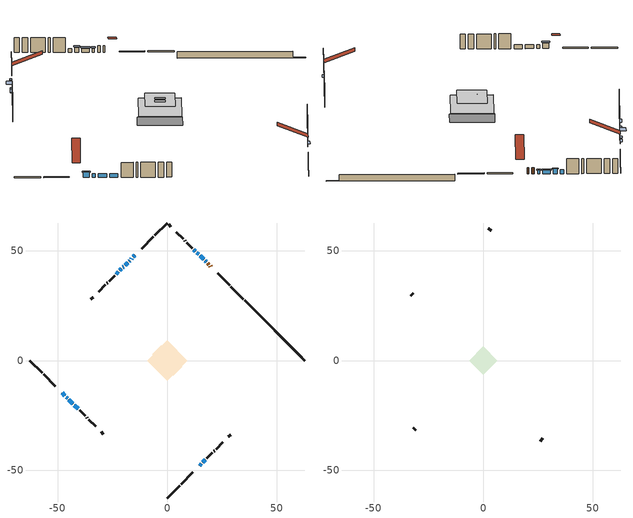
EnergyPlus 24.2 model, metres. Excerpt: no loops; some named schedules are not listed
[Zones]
conditioned space
 floor outside (Floor1 construction): -1.41,0 0,1.41 1.41,0 0,-1.41 z1.16
 floor outside (Floor2 construction): -0.96,0 0,0.96 0.96,0 0,-0.96 z1.16
 floor adiabatic (AdiabaticFloorConstruction): -9.13,0 0,9.13 9.13,0 0,-9.13 z3.6
 floor foundation (Slab1 construction): -6.84,2.79 -2.79,6.84 6.84,-2.79 2.79,-6.84 z-1.07
 wall outside (RimJoist1 construction): 0,-62.72 5.62,-57.11 / -62.72,0 -57.11,-5.62 / 0,62.72 -5.62,57.11 / 34.69,28.03 29.08,33.65 z1.16:1.46
 wall outside (RimJoist2 construction): 6.28,-56.45 11.68,-51.04 / -56.45,-6.28 -51.04,-11.68 / -6.28,56.45 -11.68,51.04 / 28.42,34.3 23.01,39.71 z1.16:1.46
 wall outside (AdiabaticWallConstruction 1): 19.94,42.79 19.6,43.12 / 18.95,43.77 18.38,44.35 z1.16:3.19
 wall outside (AdiabaticWallConstruction): 17.72,45 17.3,45.42 z1.16:2.36; 16.65,46.07 15,47.73 z1.16:2.3; -14.76,47.96 -15.44,47.28 z1.16:1.75; -16.1,46.62 -16.51,46.21 / -19.86,42.87 -20.25,42.47 z1.16:2.1; 14.76,-47.96 15.59,-47.14 z1.16:2.08; -47.96,-14.76 -46.71,-16.02 z1.16:2.89; -17.17,45.55 -17.41,45.31 / -46.05,-16.67 -45.49,-17.24 / -44.83,-17.89 -43.05,-19.67 / 12.86,49.87 12.14,50.59 / 16.24,-46.48 17.41,-45.31 / -42.39,-20.33 -40.61,-22.11 z1.16:2.38; -18.07,44.65 -19.2,43.52 / -22.25,40.47 -23.36,39.36 z1.16:3.19; 14.34,48.38 13.51,49.21 z1.16:2.71; -20.91,41.82 -21.59,41.13 z1.16:2
 wall outside (Wall1 construction): 18.07,-44.65 20.61,-42.11 / -39.96,-22.77 -37.41,-25.31 / -24.02,38.7 -26.56,36.16 / 11.48,51.24 8.94,53.79 z1.16:6.04
 wall outside (Wall2 construction): 21.27,-41.45 21.63,-41.09 / -36.75,-25.97 -36.39,-26.33 / -27.22,35.5 -27.58,35.14 / 8.28,54.44 7.92,54.81 z1.16:6.04
 wall outside (Wall3 construction): 22.29,-40.43 25.34,-37.38 / -35.73,-26.99 -32.68,-30.04 / -28.24,34.48 -31.29,31.43 / 7.26,55.46 4.21,58.52 z1.16:6.04
 wall outside (Wall6 construction): 27.84,-34.88 28.89,-33.83 / -30.19,-32.54 -29.13,-33.59 / -33.79,28.93 -34.84,27.88 / 1.71,61.01 0.66,62.07 z1.16:6.04
 wall foundation (FoundationWall1 construction): 35.35,27.37,-1.07 35.35,27.37,1.16 59.99,2.74,1.16 59.99,2.74,-0.83 62.72,0,-0.83 62.72,0,-1.07
 window (WindowConstruction 12): 17.72,45 17.31,45.42 z1.16:2.35
 window (WindowConstruction 7): 16.65,46.08 15,47.73 z1.16:2.3
 window (WindowConstruction 8): -14.76,47.96 -15.44,47.28 z1.16:1.75
 window (WindowConstruction 9): -16.1,46.62 -16.51,46.21 z1.16:2.1
 window (WindowConstruction 10): 14.76,-47.96 15.58,-47.14 z1.16:2.07
 window (WindowConstruction 11): -47.96,-14.76 -46.71,-16.02 z1.16:2.89
 window (WindowConstruction 13): -17.17,45.55 -17.41,45.31 z1.16:2.38
 window (WindowConstruction 14): -18.07,44.65 -19.2,43.52 z1.16:3.19
 window (WindowConstruction 15): -46.05,-16.67 -45.49,-17.23 z1.16:2.38
 window (WindowConstruction): 14.34,48.38 13.51,49.21 z1.16:2.71
 window (WindowConstruction 16): -44.83,-17.89 -43.05,-19.67 z1.16:2.38
 window (WindowConstruction 1): 12.86,49.87 12.14,50.59 z1.16:2.38
 window (WindowConstruction 2): -19.86,42.87 -20.25,42.47 z1.16:2.1
 window (WindowConstruction 3): -20.91,41.81 -21.59,41.13 z1.16:2
 window (WindowConstruction 4): -22.25,40.47 -23.36,39.36 z1.16:3.19
 window (WindowConstruction 5): 16.24,-46.48 17.41,-45.31 z1.16:2.38
 window (WindowConstruction 6): -42.39,-20.33 -40.61,-22.11 z1.16:2.38
 door (Door): 19.93,42.79 19.61,43.12 z1.16:3.19
 door (Door 1): 18.95,43.77 18.38,44.35 z1.16:3.19
 ceiling adiabatic (AdiabaticFloorConstruction): 0,-9.13 9.13,0 0,9.13 -9.13,0 z3.6
attic - vented
 floor to conditioned space (Floor3 construction Reversed): -6.41,0 0,6.41 6.41,0 0,-6.41 z6.04
 floor to conditioned space (Floor4 construction Reversed): -2.21,0 0,2.21 2.21,0 0,-2.21 z6.04
 wall outside (Wall4 construction): 26,-36.73 27.18,-35.54 / -32.03,-30.7 -30.84,-31.88 / -31.95,30.77 -33.13,29.59 / 3.55,59.17 2.37,60.36 z1.16:6.04
 roof outside (Roof1 construction): 14.1,-48.62,6.04 7.59,-42.11,9.88 5.82,-43.87,9.88 12.34,-50.39,6.04; -48.62,-14.1,6.04 -42.11,-7.59,9.88 -43.87,-5.82,9.88 -50.39,-12.34,6.04; -14.1,48.62,6.04 -7.59,42.11,9.88 -5.82,43.87,9.88 -12.34,50.39,6.04; 20.59,42.13,6.04 14.08,35.62,9.88 15.84,33.85,9.88 22.36,40.37,6.04
shading: 17.09,45.63 17.93,44.79 18.36,45.22 17.52,46.06 z2.65; 14.79,47.94 16.86,45.86 17.29,46.29 15.22,48.37 z2.6; -15.65,47.07 -14.55,48.18 -14.98,48.61 -16.09,47.5 z2.04; -16.72,46 -15.89,46.83 -16.32,47.27 -17.16,46.43 z2.4; 15.8,-46.93 14.55,-48.18 14.98,-48.61 16.23,-47.36 z2.37; -46.5,-16.23 -48.18,-14.55 -48.61,-14.98 -46.93,-16.66 z3.19; -19.41,43.31 -17.86,44.87 -19.15,46.16 -20.7,44.6 z3.49; 13.3,49.42 14.55,48.17 14.98,48.6 13.73,49.85 z3.01; -20.46,42.26 -19.65,43.08 -20.08,43.51 -20.89,42.69 z2.4; -21.8,40.92 -20.7,42.03 -21.13,42.46 -22.23,41.35 z2.3; -23.57,39.15 -22.04,40.69 -22.47,41.12 -24.01,39.58 z3.49
[Building]
Building 1: Terrain=Suburbs
[Site:Location]
Ottawa Intl AP_ON: Latitude {deg}=45.32; Longitude {deg}=-75.67; Time Zone {hr}=-5; Elevation {m}=115; Keep Site Location Information=Yes
[Site:GroundTemperature:Shallow]
1.18808, -1.19398, -1.38475, -0.254337, 4.28362, 8.80044, 12.7163, 15.1969, 15.4076, 13.3901, 9.57408, 5.19582
[Site:WaterMainsTemperature]
Calculation Method=Schedule; Temperature Schedule=mains temperature schedule
[Material] Roughness=Rough; Thermal Absorptance=0.9
Name | Thickness {m} | Conductivity {W/m-K} | Density {kg/m3} | Specific Heat {J/kg-K} | Solar Absorptance | Visible Absorptance
asphalt or fiberglass shingles | 0.00635 | 0.162714 | 1121.4 | 1465.45 | 0.4 | 0.4
ceiling loosefill ins | 0.169333 | 0.0480833 | 16.02 | 1046.75 | 0.7 | 0.7
ceiling stud and cavity | 0.1397 | 0.0839547 | 65.682 | 1177.47 | 0.7 | 0.7
ceiling stud and cavity 1 | 0.1397 | 0.0881524 | 65.682 | 1177.47 | 0.7 | 0.7
concrete 4.0 in. | 0.1016 | 1.803125 | 2242.8 | 837.4 | 0.7 | 0.7
concrete 8.0 in. | 0.2032 | 1.803125 | 2242.8 | 837.4 | 0.7 | 0.7
door material | 0.04445 | 0.053851 | 512.64 | 1214.23 | 0.7 | 0.7
floor covering | 0.0127 | 0.0433444 | 54.468 | 1339.84 | 0.6 | 0.6
floor rigid ins | 0.103632 | 0.029427 | 32.04 | 1214.23 | 0.7 | 0.7
floor rigid ins 1; wall rigid ins 1 | 0.512978 | 0.029427 | 32.04 | 1214.23 | 0.7 | 0.7
floor stud and cavity | 0.1397 | 0.149921 | 92.3553 | 1139.71 | 0.7 | 0.7
floor stud and cavity 1 | 0.1397 | 0.157043 | 92.3553 | 1139.71 | 0.7 | 0.7
floor stud and cavity 2 | 0.1397 | 1.75129 | 37.0049 | 1207.88 | 0.7 | 0.7
furniture material conditioned space 1 | 0.1524 | 0.115458 | 640.8 | 1214.23 | 0.6 | 0.6
gypsum board | 0.0127 | 0.160291 | 801 | 837.4 | 0.6 | 0.6
osb sheathing 0.5 in. | 0.0127 | 0.115458 | 512.64 | 1214.23 | 0.7 | 0.7
osb sheathing 0.75 in. | 0.01905 | 0.115458 | 512.64 | 1214.23 | 0.7 | 0.7
osb sheathing 2.0 in. | 0.0508 | 0.115458 | 512.64 | 1214.23 | 0.7 | 0.7
rim joist rigid ins; wall rigid ins | 0.051816 | 0.029427 | 32.04 | 1214.23 | 0.7 | 0.7
rim joist stud and cavity | 0.0508 | 0.0405436 | 125.044 | 1163.47 | 0.6 | 0.6
rim joist stud and cavity 1 | 0.0508 | 0.0393814 | 125.044 | 1163.47 | 0.6 | 0.6
wall stud and cavity | 0.1397 | 0.156179 | 139.0536 | 1170.24 | 0.7 | 0.7
wall stud and cavity 1 | 0.1397 | 0.0733934 | 139.0536 | 1170.24 | 0.7 | 0.7
wall stud and cavity 2 | 0.1397 | 0.202915 | 139.0536 | 1170.24 | 0.7 | 0.7
wall stud and cavity 3 | 0.0889 | 6.9971 | 50.32683 | 1063.81 | 0.6 | 0.6
wall stud and cavity 4 | 0.1397 | 0.242149 | 139.0536 | 1170.24 | 0.7 | 0.7
wall stud and cavity 5 | 0.0889 | 0.380278 | 52.3479 | 1209.89 | 0.7 | 0.7
wall stud and cavity 6 | 0.0889 | 0.391764 | 83.0341 | 1211.67 | 0.7 | 0.7
wood siding | 0.0254 | 0.102417 | 544.68 | 1172.36 | 0.4 | 0.4
wood siding 1 | 0.00254 | 0.102417 | 544.68 | 1172.36 | 0.4 | 0.4
wood siding 2; wood siding 3; wood siding 4 | 0.0254 | 0.102417 | 544.68 | 1172.36 | 0.7 | 0.7
[WindowMaterial:SimpleGlazingSystem]
Name | U-Factor {W/m2-K} | Solar Heat Gain Coefficient
WindowMaterial | 2.24678 | 0.5
WindowMaterial 1 | 2.20193 | 0.54
WindowMaterial 10 | 2.20477 | 0.54
WindowMaterial 11 | 3.308 | 0.62
WindowMaterial 12 | 2.36148 | 0.39
WindowMaterial 13 | 2.12698 | 0.61
WindowMaterial 14 | 2.32855 | 0.42
WindowMaterial 2 | 2.28312 | 0.46
WindowMaterial 3 | 2.22918 | 0.51
WindowMaterial 4 | 2.12811 | 0.61
WindowMaterial 5 | 2.15764 | 0.58
WindowMaterial 6 | 2.12925 | 0.6
WindowMaterial 7 | 2.18489 | 0.55
WindowMaterial 8 | 2.274039 | 0.47
WindowMaterial 9 | 2.27631 | 0.47
[Construction]
AdiabaticFloorConstruction: floor stud and cavity 2, floor rigid ins 1, osb sheathing 0.75 in., floor covering
AdiabaticWallConstruction: wood siding 3, wall rigid ins 1, wall stud and cavity 5, gypsum board
AdiabaticWallConstruction 1: wood siding 4, wall rigid ins 1, wall stud and cavity 5, gypsum board
Door; Door 1: door material
Floor1 construction: floor stud and cavity, floor rigid ins, osb sheathing 0.75 in., floor covering
Floor2 construction: floor stud and cavity 1, floor rigid ins, osb sheathing 0.75 in., floor covering
Floor3 construction Reversed: gypsum board, ceiling stud and cavity, ceiling loosefill ins
Floor4 construction Reversed: gypsum board, ceiling stud and cavity 1, ceiling loosefill ins
FoundationWall1 construction: concrete 8.0 in.
furniture construction conditioned space 1: furniture material conditioned space 1
PartitionWallConstruction: gypsum board, wall stud and cavity 6, gypsum board
RimJoist1 construction: wood siding 2, rim joist rigid ins, osb sheathing 2.0 in., rim joist stud and cavity
RimJoist2 construction: wood siding 2, rim joist rigid ins, osb sheathing 2.0 in., rim joist stud and cavity 1
Roof1 construction: asphalt or fiberglass shingles
Slab1 construction: concrete 4.0 in.
Wall1 construction: wood siding, wall rigid ins, osb sheathing 0.5 in., wall stud and cavity, gypsum board
Wall2 construction: wood siding, osb sheathing 0.5 in., wall stud and cavity 1, gypsum board
Wall3 construction: wood siding, wall rigid ins, osb sheathing 0.5 in., wall stud and cavity 2, gypsum board
Wall4 construction: wood siding 1, wall stud and cavity 3
Wall6 construction: wood siding, wall rigid ins, osb sheathing 0.5 in., wall stud and cavity 4, gypsum board
WindowConstruction: WindowMaterial
WindowConstruction 1: WindowMaterial 1
WindowConstruction 10: WindowMaterial 10
WindowConstruction 11; WindowConstruction 16; WindowConstruction 6: WindowMaterial 6
WindowConstruction 12: WindowMaterial 11
WindowConstruction 13: WindowMaterial 12
WindowConstruction 14: WindowMaterial 13
WindowConstruction 15: WindowMaterial 14
WindowConstruction 2: WindowMaterial 2
WindowConstruction 3: WindowMaterial 3
WindowConstruction 4: WindowMaterial 4
WindowConstruction 5: WindowMaterial 5
WindowConstruction 7: WindowMaterial 7
WindowConstruction 8: WindowMaterial 8
WindowConstruction 9: WindowMaterial 9
[Zone] Multiplier=1; Part of Total Floor Area=Yes
Name | Volume {m3}
attic - vented | 56.5386
conditioned space | 604.8
[Space]
Name | Zone | Volume {m3}
attic - vented 1 | attic - vented | 56.5386
conditioned space 1 | conditioned space | 604.8
[ZoneInfiltration:EffectiveLeakageArea]
infil attic - vented 1: Zone or Space=attic - vented 1; Schedule=Always On Discrete; Effective Air Leakage Area {cm2}=3872.42; Stack Coefficient=0.000606089; Wind Coefficient=1.66337e-05
[ZoneMixing]
whole house fan mix: Zone or Space=attic - vented; Schedule=Always On Continuous; Design Flow Rate Calculation Method=Flow/Zone; Design Flow Rate {m3/s}=0; Source Zone or Space=conditioned space
[SurfaceProperty:ExposedFoundationPerimeter]
Slab1: Exposed Perimeter Calculation Method=TotalExposedPerimeter; Total Exposed Perimeter {m}=38.71
[InternalMass] Zone or ZoneList=conditioned space; Space or SpaceList=conditioned space 1
Name | Construction | Surface Area {m2}
furniture mass conditioned space 1 | furniture construction conditioned space 1 | 100.312
partition wall mass | PartitionWallConstruction | 250.78
[Lights]
interior lighting: Zone or ZoneList or Space or SpaceList=conditioned space 1; Schedule=interior lighting schedule; Design Level Calculation Method=LightingLevel; Lighting Level {W}=343.2; Return Air Fraction=0; Fraction Radiant=0.6; Fraction Visible=0.2; Fraction Replaceable=1
[People]
occupants: Zone or ZoneList or Space or SpaceList=conditioned space 1; Number of People Schedule=occupants schedule; Number of People Calculation Method=People; Number of People=3; Fraction Radiant=0.314171; Sensible Heat Fraction=0.56303; Activity Level Schedule=occupants activity schedule; Carbon Dioxide Generation Rate {m3/s-W}=0; Enable ASHRAE 55 Comfort Warnings=No; Mean Radiant Temperature Calculation Type=EnclosureAveraged
[ElectricEquipment] Zone or ZoneList or Space or SpaceList=conditioned space 1; Design Level Calculation Method=EquipmentLevel
Name | Schedule | Design Level {W} | Fraction Latent | Fraction Radiant | Fraction Lost
clothes dryer | clothes dryer schedule | 140.772 | 0.015 | 0.081 | 0.85
clothes washer | clothes washer schedule | 32.1985 | 0.03 | 0.162 | 0.7
cooking range | cooking range schedule | 215.147 | 0.08 | 0.432 | 0.2
dishwasher | dishwasher schedule | 66.8632 | 0.3 | 0.18 | 0.4
fridge | fridge schedule | 72.9452 | 0 | 0.6 | 0
mech vent bath fan 0 | mech vent bath fan 0 schedule | 50.2 | 0 | 0 | 1
mech vent bath fan 1 | mech vent bath fan 1 schedule | 50.2 | 0 | 0 | 1
mech vent house fan | mech vent house fan schedule | 0 | 0 | 0 | 1
mech vent house fan cfis | mech vent house fan cfis schedule | 0 | 0 | 0 | 0
mech vent range fan 0 | mech vent range fan 0 schedule | 57 | 0 | 0 | 1
misc plug loads | misc plug loads schedule | 494.7 | 0.045 | 0.513 | 0.1
whole house fan | Always On Discrete | 0 | 0 | 0 | 1
[OtherEquipment] Zone or ZoneList or Space or SpaceList=conditioned space 1; Design Level Calculation Method=EquipmentLevel
Name | Fuel Type | Schedule | Design Level {W} | Fraction Latent | Fraction Radiant | Fraction Lost
clothes dryer 1 | Electricity | clothes dryer schedule | 0 | 0.015 | 0.081 | 0.85
cooking range 1 | Electricity | cooking range schedule | 0 | 0.08 | 0.432 | 0.2
general water use latent | None | general water use schedule | 62.594 | 1 | 0 | 0
general water use sensible | None | general water use schedule | -61.6891 | 0 | 0.6 | 0
mech vent house fan latent load | None | Always On Discrete | 0 | 1 | 0 | 0
mech vent house fan sensible load | None | Always On Discrete | 0 | 0 | 0 | 0
water heater energy adjustment1 | NaturalGas | Always On Discrete | 0.01 | 0 | 0 | 1
[ZoneInfiltration:DesignFlowRate] Zone or ZoneList or Space or SpaceList=conditioned space 1; Schedule=Always On Discrete; Design Flow Rate Calculation Method=Flow/Zone; Design Flow Rate {m3/s}=0
infil flow; natural vent flow; whole house fan flow
[Foundation:Kiva]
Foundation Kiva 1: Initial Indoor Air Temperature {C}=18; Wall Height Above Grade {m}=1.16001; Wall Depth Below Slab {m}=0.2032
[Foundation:Kiva:Settings]
Soil Conductivity {W/m-K}=0.849921; Soil Density {kg/m3}=1842.3; Soil Specific Heat {J/kg-K}=418.7; Ground Solar Absorptivity=0.9; Ground Thermal Absorptivity=0.9; Ground Surface Roughness {m}=0.03; Far-Field Width {m}=40; Deep-Ground Boundary Condition=ZeroFlux; Deep-Ground Depth {m}=40; Minimum Cell Dimension {m}=0.2; Maximum Cell Growth Coefficient=3; Simulation Timestep=Timestep
[Exterior:Lights]
exterior lighting: Schedule=exterior lighting schedule; Design Level {W}=75.6
[Schedule:Constant]
Name | Hourly Value
Always On Continuous; mech vent house fan schedule; mech vent house fan cfis schedule; Always On Discrete | 1
occupants activity schedule | 117.228
fridge schedule | 0
[Schedule:Week:Daily]
interior lighting schedule Week Rule - Jan1-Jan27: interior lighting schedule day, interior lighting schedule day, interior lighting schedule day, interior lighting schedule day, interior lighting schedule day, interior lighting schedule day, interior lighting schedule day, interior lighting schedule default day, interior lighting schedule default day, interior lighting schedule default day, interior lighting schedule default day, interior lighting schedule default day
interior lighting schedule Week Rule - Jan28-Feb3: interior lighting schedule day, interior lighting schedule day, interior lighting schedule day, interior lighting schedule day, interior lighting schedule day 1, interior lighting schedule day 1, interior lighting schedule day 1, interior lighting schedule default day, interior lighting schedule default day, interior lighting schedule default day, interior lighting schedule default day, interior lighting schedule default day
interior lighting schedule Week Rule - Feb4-Feb24: interior lighting schedule day 1, interior lighting schedule day 1, interior lighting schedule day 1, interior lighting schedule day 1, interior lighting schedule day 1, interior lighting schedule day 1, interior lighting schedule day 1, interior lighting schedule default day, interior lighting schedule default day, interior lighting schedule default day, interior lighting schedule default day, interior lighting schedule default day
interior lighting schedule Week Rule - Feb25-Mar3: interior lighting schedule day 1, interior lighting schedule day 1, interior lighting schedule day 1, interior lighting schedule day 1, interior lighting schedule day 2, interior lighting schedule day 2, interior lighting schedule day 2, interior lighting schedule default day, interior lighting schedule default day, interior lighting schedule default day, interior lighting schedule default day, interior lighting schedule default day
interior lighting schedule Week Rule - Mar4-Mar31: interior lighting schedule day 2, interior lighting schedule day 2, interior lighting schedule day 2, interior lighting schedule day 2, interior lighting schedule day 2, interior lighting schedule day 2, interior lighting schedule day 2, interior lighting schedule default day, interior lighting schedule default day, interior lighting schedule default day, interior lighting schedule default day, interior lighting schedule default day
interior lighting schedule Week Rule - Apr1-Apr28: interior lighting schedule day 3, interior lighting schedule day 3, interior lighting schedule day 3, interior lighting schedule day 3, interior lighting schedule day 3, interior lighting schedule day 3, interior lighting schedule day 3, interior lighting schedule default day, interior lighting schedule default day, interior lighting schedule default day, interior lighting schedule default day, interior lighting schedule default day
interior lighting schedule Week Rule - Apr29-May5: interior lighting schedule day 3, interior lighting schedule day 3, interior lighting schedule day 4, interior lighting schedule day 4, interior lighting schedule day 4, interior lighting schedule day 4, interior lighting schedule day 4, interior lighting schedule default day, interior lighting schedule default day, interior lighting schedule default day, interior lighting schedule default day, interior lighting schedule default day
interior lighting schedule Week Rule - May6-May26: interior lighting schedule day 4, interior lighting schedule day 4, interior lighting schedule day 4, interior lighting schedule day 4, interior lighting schedule day 4, interior lighting schedule day 4, interior lighting schedule day 4, interior lighting schedule default day, interior lighting schedule default day, interior lighting schedule default day, interior lighting schedule default day, interior lighting schedule default day
interior lighting schedule Week Rule - May27-Jun2: interior lighting schedule day 4, interior lighting schedule day 4, interior lighting schedule day 4, interior lighting schedule day 4, interior lighting schedule day 4, interior lighting schedule day 5, interior lighting schedule day 5, interior lighting schedule default day, interior lighting schedule default day, interior lighting schedule default day, interior lighting schedule default day, interior lighting schedule default day
interior lighting schedule Week Rule - Jun3-Jun30: interior lighting schedule day 5, interior lighting schedule day 5, interior lighting schedule day 5, interior lighting schedule day 5, interior lighting schedule day 5, interior lighting schedule day 5, interior lighting schedule day 5, interior lighting schedule default day, interior lighting schedule default day, interior lighting schedule default day, interior lighting schedule default day, interior lighting schedule default day
interior lighting schedule Week Rule - Jul1-Jul28: interior lighting schedule day 6, interior lighting schedule day 6, interior lighting schedule day 6, interior lighting schedule day 6, interior lighting schedule day 6, interior lighting schedule day 6, interior lighting schedule day 6, interior lighting schedule default day, interior lighting schedule default day, interior lighting schedule default day, interior lighting schedule default day, interior lighting schedule default day
interior lighting schedule Week Rule - Jul29-Aug4: interior lighting schedule day 6, interior lighting schedule day 6, interior lighting schedule day 6, interior lighting schedule day 7, interior lighting schedule day 7, interior lighting schedule day 7, interior lighting schedule day 7, interior lighting schedule default day, interior lighting schedule default day, interior lighting schedule default day, interior lighting schedule default day, interior lighting schedule default day
interior lighting schedule Week Rule - Aug5-Aug25: interior lighting schedule day 7, interior lighting schedule day 7, interior lighting schedule day 7, interior lighting schedule day 7, interior lighting schedule day 7, interior lighting schedule day 7, interior lighting schedule day 7, interior lighting schedule default day, interior lighting schedule default day, interior lighting schedule default day, interior lighting schedule default day, interior lighting schedule default day
interior lighting schedule Week Rule - Aug26-Sep1: interior lighting schedule day 7, interior lighting schedule day 7, interior lighting schedule day 7, interior lighting schedule day 7, interior lighting schedule day 7, interior lighting schedule day 7, interior lighting schedule day 8, interior lighting schedule default day, interior lighting schedule default day, interior lighting schedule default day, interior lighting schedule default day, interior lighting schedule default day
interior lighting schedule Week Rule - Sep2-Sep29: interior lighting schedule day 8, interior lighting schedule day 8, interior lighting schedule day 8, interior lighting schedule day 8, interior lighting schedule day 8, interior lighting schedule day 8, interior lighting schedule day 8, interior lighting schedule default day, interior lighting schedule default day, interior lighting schedule default day, interior lighting schedule default day, interior lighting schedule default day
interior lighting schedule Week Rule - Sep30-Oct6: interior lighting schedule day 8, interior lighting schedule day 9, interior lighting schedule day 9, interior lighting schedule day 9, interior lighting schedule day 9, interior lighting schedule day 9, interior lighting schedule day 9, interior lighting schedule default day, interior lighting schedule default day, interior lighting schedule default day, interior lighting schedule default day, interior lighting schedule default day
interior lighting schedule Week Rule - Oct7-Oct27: interior lighting schedule day 9, interior lighting schedule day 9, interior lighting schedule day 9, interior lighting schedule day 9, interior lighting schedule day 9, interior lighting schedule day 9, interior lighting schedule day 9, interior lighting schedule default day, interior lighting schedule default day, interior lighting schedule default day, interior lighting schedule default day, interior lighting schedule default day
interior lighting schedule Week Rule - Oct28-Nov3: interior lighting schedule day 9, interior lighting schedule day 9, interior lighting schedule day 9, interior lighting schedule day 9, interior lighting schedule day 10, interior lighting schedule day 10, interior lighting schedule day 10, interior lighting schedule default day, interior lighting schedule default day, interior lighting schedule default day, interior lighting schedule default day, interior lighting schedule default day
interior lighting schedule Week Rule - Nov4-Nov24: interior lighting schedule day 10, interior lighting schedule day 10, interior lighting schedule day 10, interior lighting schedule day 10, interior lighting schedule day 10, interior lighting schedule day 10, interior lighting schedule day 10, interior lighting schedule default day, interior lighting schedule default day, interior lighting schedule default day, interior lighting schedule default day, interior lighting schedule default day
interior lighting schedule Week Rule - Nov25-Dec1: interior lighting schedule day 10, interior lighting schedule day 10, interior lighting schedule day 10, interior lighting schedule day 10, interior lighting schedule day 10, interior lighting schedule day 10, interior lighting schedule day 11, interior lighting schedule default day, interior lighting schedule default day, interior lighting schedule default day, interior lighting schedule default day, interior lighting schedule default day
interior lighting schedule Week Rule - Dec2-Dec31: interior lighting schedule day 11, interior lighting schedule day 11, interior lighting schedule day 11, interior lighting schedule day 11, interior lighting schedule day 11, interior lighting schedule day 11, interior lighting schedule day 11, interior lighting schedule default day, interior lighting schedule default day, interior lighting schedule default day, interior lighting schedule default day, interior lighting schedule default day
occupants schedule Week Rule - Jan1-Dec31: occupants schedule day, occupants schedule day, occupants schedule day, occupants schedule day, occupants schedule day, occupants schedule day, occupants schedule day, occupants schedule default day, occupants schedule default day, occupants schedule default day, occupants schedule default day, occupants schedule default day
clothes dryer schedule Week Rule - Jan1-Dec31: clothes dryer schedule day, clothes dryer schedule day, clothes dryer schedule day, clothes dryer schedule day, clothes dryer schedule day, clothes dryer schedule day, clothes dryer schedule day, clothes dryer schedule default day, clothes dryer schedule default day, clothes dryer schedule default day, clothes dryer schedule default day, clothes dryer schedule default day
clothes washer schedule Week Rule - Jan1-Dec31: clothes washer schedule day, clothes washer schedule day, clothes washer schedule day, clothes washer schedule day, clothes washer schedule day, clothes washer schedule day, clothes washer schedule day, clothes washer schedule default day, clothes washer schedule default day, clothes washer schedule default day, clothes washer schedule default day, clothes washer schedule default day
cooking range schedule Week Rule - Jan1-Dec31: cooking range schedule day, cooking range schedule day, cooking range schedule day, cooking range schedule day, cooking range schedule day, cooking range schedule day, cooking range schedule day, cooking range schedule default day, cooking range schedule default day, cooking range schedule default day, cooking range schedule default day, cooking range schedule default day
dishwasher schedule Week Rule - Jan1-Dec31: dishwasher schedule day, dishwasher schedule day, dishwasher schedule day, dishwasher schedule day, dishwasher schedule day, dishwasher schedule day, dishwasher schedule day, dishwasher schedule default day, dishwasher schedule default day, dishwasher schedule default day, dishwasher schedule default day, dishwasher schedule default day
mech vent bath fan 0 schedule Week Rule - Jan1-Dec31: mech vent bath fan 0 schedule day, mech vent bath fan 0 schedule day, mech vent bath fan 0 schedule day, mech vent bath fan 0 schedule day, mech vent bath fan 0 schedule day, mech vent bath fan 0 schedule day, mech vent bath fan 0 schedule day, mech vent bath fan 0 schedule default day, mech vent bath fan 0 schedule default day, mech vent bath fan 0 schedule default day, mech vent bath fan 0 schedule default day, mech vent bath fan 0 schedule default day
mech vent bath fan 1 schedule Week Rule - Jan1-Dec31: mech vent bath fan 1 schedule day, mech vent bath fan 1 schedule day, mech vent bath fan 1 schedule day, mech vent bath fan 1 schedule day, mech vent bath fan 1 schedule day, mech vent bath fan 1 schedule day, mech vent bath fan 1 schedule day, mech vent bath fan 1 schedule default day, mech vent bath fan 1 schedule default day, mech vent bath fan 1 schedule default day, mech vent bath fan 1 schedule default day, mech vent bath fan 1 schedule default day
mech vent range fan 0 schedule Week Rule - Jan1-Dec31: mech vent range fan 0 schedule day, mech vent range fan 0 schedule day, mech vent range fan 0 schedule day, mech vent range fan 0 schedule day, mech vent range fan 0 schedule day, mech vent range fan 0 schedule day, mech vent range fan 0 schedule day, mech vent range fan 0 schedule default day, mech vent range fan 0 schedule default day, mech vent range fan 0 schedule default day, mech vent range fan 0 schedule default day, mech vent range fan 0 schedule default day
misc plug loads schedule Week Rule - Jan1-Dec31: misc plug loads schedule day, misc plug loads schedule day, misc plug loads schedule day, misc plug loads schedule day, misc plug loads schedule day, misc plug loads schedule day, misc plug loads schedule day, misc plug loads schedule default day, misc plug loads schedule default day, misc plug loads schedule default day, misc plug loads schedule default day, misc plug loads schedule default day
general water use schedule Week Rule - Jan1-Dec31: general water use schedule day, general water use schedule day, general water use schedule day, general water use schedule day, general water use schedule day, general water use schedule day, general water use schedule day, general water use schedule default day, general water use schedule default day, general water use schedule default day, general water use schedule default day, general water use schedule default day
exterior lighting schedule Week Rule - Jan1-Jan27: exterior lighting schedule day, exterior lighting schedule day, exterior lighting schedule day, exterior lighting schedule day, exterior lighting schedule day, exterior lighting schedule day, exterior lighting schedule day, exterior lighting schedule default day, exterior lighting schedule default day, exterior lighting schedule default day, exterior lighting schedule default day, exterior lighting schedule default day
exterior lighting schedule Week Rule - Jan28-Feb3: exterior lighting schedule day, exterior lighting schedule day, exterior lighting schedule day, exterior lighting schedule day, exterior lighting schedule day 1, exterior lighting schedule day 1, exterior lighting schedule day 1, exterior lighting schedule default day, exterior lighting schedule default day, exterior lighting schedule default day, exterior lighting schedule default day, exterior lighting schedule default day
exterior lighting schedule Week Rule - Feb4-Feb24: exterior lighting schedule day 1, exterior lighting schedule day 1, exterior lighting schedule day 1, exterior lighting schedule day 1, exterior lighting schedule day 1, exterior lighting schedule day 1, exterior lighting schedule day 1, exterior lighting schedule default day, exterior lighting schedule default day, exterior lighting schedule default day, exterior lighting schedule default day, exterior lighting schedule default day
exterior lighting schedule Week Rule - Feb25-Mar3: exterior lighting schedule day 1, exterior lighting schedule day 1, exterior lighting schedule day 1, exterior lighting schedule day 1, exterior lighting schedule day 2, exterior lighting schedule day 2, exterior lighting schedule day 2, exterior lighting schedule default day, exterior lighting schedule default day, exterior lighting schedule default day, exterior lighting schedule default day, exterior lighting schedule default day
exterior lighting schedule Week Rule - Mar4-Mar31: exterior lighting schedule day 2, exterior lighting schedule day 2, exterior lighting schedule day 2, exterior lighting schedule day 2, exterior lighting schedule day 2, exterior lighting schedule day 2, exterior lighting schedule day 2, exterior lighting schedule default day, exterior lighting schedule default day, exterior lighting schedule default day, exterior lighting schedule default day, exterior lighting schedule default day
exterior lighting schedule Week Rule - Apr1-Apr28: exterior lighting schedule day 3, exterior lighting schedule day 3, exterior lighting schedule day 3, exterior lighting schedule day 3, exterior lighting schedule day 3, exterior lighting schedule day 3, exterior lighting schedule day 3, exterior lighting schedule default day, exterior lighting schedule default day, exterior lighting schedule default day, exterior lighting schedule default day, exterior lighting schedule default day
exterior lighting schedule Week Rule - Apr29-May5: exterior lighting schedule day 3, exterior lighting schedule day 3, exterior lighting schedule day 4, exterior lighting schedule day 4, exterior lighting schedule day 4, exterior lighting schedule day 4, exterior lighting schedule day 4, exterior lighting schedule default day, exterior lighting schedule default day, exterior lighting schedule default day, exterior lighting schedule default day, exterior lighting schedule default day
exterior lighting schedule Week Rule - May6-May26: exterior lighting schedule day 4, exterior lighting schedule day 4, exterior lighting schedule day 4, exterior lighting schedule day 4, exterior lighting schedule day 4, exterior lighting schedule day 4, exterior lighting schedule day 4, exterior lighting schedule default day, exterior lighting schedule default day, exterior lighting schedule default day, exterior lighting schedule default day, exterior lighting schedule default day
exterior lighting schedule Week Rule - May27-Jun2: exterior lighting schedule day 4, exterior lighting schedule day 4, exterior lighting schedule day 4, exterior lighting schedule day 4, exterior lighting schedule day 4, exterior lighting schedule day 5, exterior lighting schedule day 5, exterior lighting schedule default day, exterior lighting schedule default day, exterior lighting schedule default day, exterior lighting schedule default day, exterior lighting schedule default day
exterior lighting schedule Week Rule - Jun3-Jun30: exterior lighting schedule day 5, exterior lighting schedule day 5, exterior lighting schedule day 5, exterior lighting schedule day 5, exterior lighting schedule day 5, exterior lighting schedule day 5, exterior lighting schedule day 5, exterior lighting schedule default day, exterior lighting schedule default day, exterior lighting schedule default day, exterior lighting schedule default day, exterior lighting schedule default day
[Schedule:Year]
interior lighting schedule: interior lighting schedule Week Rule - Jan1-Jan27, 1, 1, 1, 27, interior lighting schedule Week Rule - Jan28-Feb3, 1, 28, 2, 3, interior lighting schedule Week Rule - Feb4-Feb24, 2, 4, 2, 24, interior lighting schedule Week Rule - Feb25-Mar3, 2, 25, 3, 3, interior lighting schedule Week Rule - Mar4-Mar31, 3, 4, 3, 31, interior lighting schedule Week Rule - Apr1-Apr28, 4, 1, 4, 28, interior lighting schedule Week Rule - Apr29-May5, 4, 29, 5, 5, interior lighting schedule Week Rule - May6-May26, 5, 6, 5, 26, interior lighting schedule Week Rule - May27-Jun2, 5, 27, 6, 2, interior lighting schedule Week Rule - Jun3-Jun30, 6, 3, 6, 30, interior lighting schedule Week Rule - Jul1-Jul28, 7, 1, 7, 28, interior lighting schedule Week Rule - Jul29-Aug4, 7, 29, 8, 4, interior lighting schedule Week Rule - Aug5-Aug25, 8, 5, 8, 25, interior lighting schedule Week Rule - Aug26-Sep1, 8, 26, 9, 1, interior lighting schedule Week Rule - Sep2-Sep29, 9, 2, 9, 29, interior lighting schedule Week Rule - Sep30-Oct6, 9, 30, 10, 6, interior lighting schedule Week Rule - Oct7-Oct27, 10, 7, 10, 27, interior lighting schedule Week Rule - Oct28-Nov3, 10, 28, 11, 3, interior lighting schedule Week Rule - Nov4-Nov24, 11, 4, 11, 24, interior lighting schedule Week Rule - Nov25-Dec1, 11, 25, 12, 1, interior lighting schedule Week Rule - Dec2-Dec31, 12, 2, 12, 31
occupants schedule: occupants schedule Week Rule - Jan1-Dec31, 1, 1, 12, 31
clothes dryer schedule: clothes dryer schedule Week Rule - Jan1-Dec31, 1, 1, 12, 31
clothes washer schedule: clothes washer schedule Week Rule - Jan1-Dec31, 1, 1, 12, 31
cooking range schedule: cooking range schedule Week Rule - Jan1-Dec31, 1, 1, 12, 31
dishwasher schedule: dishwasher schedule Week Rule - Jan1-Dec31, 1, 1, 12, 31
mech vent bath fan 0 schedule: mech vent bath fan 0 schedule Week Rule - Jan1-Dec31, 1, 1, 12, 31
mech vent bath fan 1 schedule: mech vent bath fan 1 schedule Week Rule - Jan1-Dec31, 1, 1, 12, 31
mech vent range fan 0 schedule: mech vent range fan 0 schedule Week Rule - Jan1-Dec31, 1, 1, 12, 31
misc plug loads schedule: misc plug loads schedule Week Rule - Jan1-Dec31, 1, 1, 12, 31
general water use schedule: general water use schedule Week Rule - Jan1-Dec31, 1, 1, 12, 31
exterior lighting schedule: exterior lighting schedule Week Rule - Jan1-Jan27, 1, 1, 1, 27, exterior lighting schedule Week Rule - Jan28-Feb3, 1, 28, 2, 3, exterior lighting schedule Week Rule - Feb4-Feb24, 2, 4, 2, 24, exterior lighting schedule Week Rule - Feb25-Mar3, 2, 25, 3, 3, exterior lighting schedule Week Rule - Mar4-Mar31, 3, 4, 3, 31, exterior lighting schedule Week Rule - Apr1-Apr28, 4, 1, 4, 28, exterior lighting schedule Week Rule - Apr29-May5, 4, 29, 5, 5, exterior lighting schedule Week Rule - May6-May26, 5, 6, 5, 26, exterior lighting schedule Week Rule - May27-Jun2, 5, 27, 6, 2, exterior lighting schedule Week Rule - Jun3-Jun30, 6, 3, 6, 30, exterior lighting schedule Week Rule - Jul1-Jul28, 7, 1, 7, 28, exterior lighting schedule Week Rule - Jul29-Aug4, 7, 29, 8, 4, exterior lighting schedule Week Rule - Aug5-Aug25, 8, 5, 8, 25, exterior lighting schedule Week Rule - Aug26-Sep1, 8, 26, 9, 1, exterior lighting schedule Week Rule - Sep2-Sep29, 9, 2, 9, 29, exterior lighting schedule Week Rule - Sep30-Oct6, 9, 30, 10, 6, exterior lighting schedule Week Rule - Oct7-Oct27, 10, 7, 10, 27, exterior lighting schedule Week Rule - Oct28-Nov3, 10, 28, 11, 3, exterior lighting schedule Week Rule - Nov4-Nov24, 11, 4, 11, 24, exterior lighting schedule Week Rule - Nov25-Dec1, 11, 25, 12, 1, exterior lighting schedule Week Rule - Dec2-Dec31, 12, 2, 12, 31
[Schedule:Compact]
mains temperature schedule: Through: 01/01, For: AllDays, Until: 24:00, 5.98056, Through: 01/02, For: AllDays, Until: 24:00, 5.90111, Through: 01/03, For: AllDays, Until: 24:00, 5.82222, Through: 01/04, For: AllDays, Until: 24:00, 5.74556, Through: 01/05, For: AllDays, Until: 24:00, 5.66944, Through: 01/06, For: AllDays, Until: 24:00, 5.595, Through: 01/07, For: AllDays, Until: 24:00, 5.52222, Through: 01/08, For: AllDays, Until: 24:00, 5.45, Through: 01/09, For: AllDays, Until: 24:00, 5.38, Through: 01/10, For: AllDays, Until: 24:00, 5.31111, Through: 01/11, For: AllDays, Until: 24:00, 5.24333, Through: 01/12, For: AllDays, Until: 24:00, 5.17778, Through: 01/13, For: AllDays, Until: 24:00, 5.11333, Through: 01/14, For: AllDays, Until: 24:00, 5.05, Through: 01/15, For: AllDays, Until: 24:00, 4.98833, Through: 01/16, For: AllDays, Until: 24:00, 4.92889, Through: 01/17, For: AllDays, Until: 24:00, 4.87, Through: 01/18, For: AllDays, Until: 24:00, 4.81333, Through: 01/19, For: AllDays, Until: 24:00, 4.75833, Through: 01/20, For: AllDays, Until: 24:00, 4.70444, Through: 01/21, For: AllDays, Until: 24:00, 4.65278, Through: 01/22, For: AllDays, Until: 24:00, 4.60222, Through: 01/23, For: AllDays, Until: 24:00, 4.55333, Through: 01/24, For: AllDays, Until: 24:00, 4.50667, Through: 01/25, For: AllDays, Until: 24:00, 4.46111, Through: 01/26, For: AllDays, Until: 24:00, 4.41722, Through: 01/27, For: AllDays, Until: 24:00, 4.37556, Through: 01/28, For: AllDays, Until: 24:00, 4.335, Through: 01/29, For: AllDays, Until: 24:00, 4.29667, Through: 01/30, For: AllDays, Until: 24:00, 4.26, Through: 01/31, For: AllDays, Until: 24:00, 4.225, Through: 02/01, For: AllDays, Until: 24:00, 4.19167, Through: 02/02, For: AllDays, Until: 24:00, 4.16, Through: 02/03, For: AllDays, Until: 24:00, 4.13056, Through: 02/04, For: AllDays, Until: 24:00, 4.10278, Through: 02/05, For: AllDays, Until: 24:00, 4.07667, Through: 02/06, For: AllDays, Until: 24:00, 4.05222, Through: 02/07, For: AllDays, Until: 24:00, 4.03, Through: 02/08, For: AllDays, Until: 24:00, 4.00889, Through: 02/09, For: AllDays, Until: 24:00, 3.99056, Through: 02/10, For: AllDays, Until: 24:00, 3.97333, Through: 02/11, For: AllDays, Until: 24:00, 3.95833, Through: 02/12, For: AllDays, Until: 24:00, 3.945, Through: 02/13, For: AllDays, Until: 24:00, 3.93333, Through: 02/14, For: AllDays, Until: 24:00, 3.92389, Through: 02/15, For: AllDays, Until: 24:00, 3.91611, Through: 02/16, For: AllDays, Until: 24:00, 3.91, Through: 02/17, For: AllDays, Until: 24:00, 3.90611, Through: 02/18, For: AllDays, Until: 24:00, 3.90389, Through: 02/19, For: AllDays, Until: 24:00, 3.90389, Through: 02/20, For: AllDays, Until: 24:00, 3.905, Through: 02/21, For: AllDays, Until: 24:00, 3.90889, Through: 02/22, For: AllDays, Until: 24:00, 3.91389, Through: 02/23, For: AllDays, Until: 24:00, 3.92111, Through: 02/24, For: AllDays, Until: 24:00, 3.93, Through: 02/25, For: AllDays, Until: 24:00, 3.94056, Through: 02/26, For: AllDays, Until: 24:00, 3.95333, Through: 02/27, For: AllDays, Until: 24:00, 3.96778, Through: 02/28, For: AllDays, Until: 24:00, 3.98444, Through: 03/01, For: AllDays, Until: 24:00, 4.00278, Through: 03/02, For: AllDays, Until: 24:00, 4.02278, Through: 03/03, For: AllDays, Until: 24:00, 4.04444, Through: 03/04, For: AllDays, Until: 24:00, 4.06833, Through: 03/05, For: AllDays, Until: 24:00, 4.09389, Through: 03/06, For: AllDays, Until: 24:00, 4.12111, Through: 03/07, For: AllDays, Until: 24:00, 4.15, Through: 03/08, For: AllDays, Until: 24:00, 4.18111, Through: 03/09, For: AllDays, Until: 24:00, 4.21333, Through: 03/10, For: AllDays, Until: 24:00, 4.24778, Through: 03/11, For: AllDays, Until: 24:00, 4.28389, Through: 03/12, For: AllDays, Until: 24:00, 4.32222, Through: 03/13, For: AllDays, Until: 24:00, 4.36167, Through: 03/14, For: AllDays, Until: 24:00, 4.40333, Through: 03/15, For: AllDays, Until: 24:00, 4.44611, Through: 03/16, For: AllDays, Until: 24:00, 4.49111, Through: 03/17, For: AllDays, Until: 24:00, 4.53722, Through: 03/18, For: AllDays, Until: 24:00, 4.58556, Through: 03/19, For: AllDays, Until: 24:00, 4.63556, Through: 03/20, For: AllDays, Until: 24:00, 4.68667, Through: 03/21, For: AllDays, Until: 24:00, 4.74, Through: 03/22, For: AllDays, Until: 24:00, 4.79444, Through: 03/23, For: AllDays, Until: 24:00, 4.85111, Through: 03/24, For: AllDays, Until: 24:00, 4.90889, Through: 03/25, For: AllDays, Until: 24:00, 4.96833, Through: 03/26, For: AllDays, Until: 24:00, 5.02944, Through: 03/27, For: AllDays, Until: 24:00, 5.09167, Through: 03/28, For: AllDays, Until: 24:00, 5.15556, Through: 03/29, For: AllDays, Until: 24:00, 5.22111, Through: 03/30, For: AllDays, Until: 24:00, 5.28833, Through: 03/31, For: AllDays, Until: 24:00, 5.35667, Through: 04/01, For: AllDays, Until: 24:00, 5.42667, Through: 04/02, For: AllDays, Until: 24:00, 5.49778, Through: 04/03, For: AllDays, Until: 24:00, 5.57056, Through: 04/04, For: AllDays, Until: 24:00, 5.64444, Through: 04/05, For: AllDays, Until: 24:00, 5.71944, Through: 04/06, For: AllDays, Until: 24:00, 5.79611, Through: 04/07, For: AllDays, Until: 24:00, 5.87444, Through: 04/08, For: AllDays, Until: 24:00, 5.95389, Through: 04/09, For: AllDays, Until: 24:00, 6.03389, Through: 04/10, For: AllDays, Until: 24:00, 6.11611, Through: 04/11, For: AllDays, Until: 24:00, 6.19889, Through: 04/12, For: AllDays, Until: 24:00, 6.28278, Through: 04/13, For: AllDays, Until: 24:00, 6.36833, Through: 04/14, For: AllDays, Until: 24:00, 6.45444, Through: 04/15, For: AllDays, Until: 24:00, 6.54222, Through: 04/16, For: AllDays, Until: 24:00, 6.63056, Through: 04/17, For: AllDays, Until: 24:00, 6.72056, Through: 04/18, For: AllDays, Until: 24:00, 6.81111, Through: 04/19, For: AllDays, Until: 24:00, 6.90278, Through: 04/20, For: AllDays, Until: 24:00, 6.99556, Through: 04/21, For: AllDays, Until: 24:00, 7.08889, Through: 04/22, For: AllDays, Until: 24:00, 7.18333, Through: 04/23, For: AllDays, Until: 24:00, 7.27889, Through: 04/24, For: AllDays, Until: 24:00, 7.375, Through: 04/25, For: AllDays, Until: 24:00, 7.47222, Through: 04/26, For: AllDays, Until: 24:00, 7.57, Through: 04/27, For: AllDays, Until: 24:00, 7.66889, Through: 04/28, For: AllDays, Until: 24:00, 7.76833, Through: 04/29, For: AllDays, Until: 24:00, 7.86833, Through: 04/30, For: AllDays, Until: 24:00, 7.96889, Through: 05/01, For: AllDays, Until: 24:00, 8.07056, Through: 05/02, For: AllDays, Until: 24:00, 8.17278, Through: 05/03, For: AllDays, Until: 24:00, 8.275, Through: 05/04, For: AllDays, Until: 24:00, 8.37833, Through: 05/05, For: AllDays, Until: 24:00, 8.48222, Through: 05/06, For: AllDays, Until: 24:00, 8.58667, Through: 05/07, For: AllDays, Until: 24:00, 8.69111, Through: 05/08, For: AllDays, Until: 24:00, 8.79667, Through: 05/09, For: AllDays, Until: 24:00, 8.90222, Through: 05/10, For: AllDays, Until: 24:00, 9.00833, Through: 05/11, For: AllDays, Until: 24:00, 9.11444, Through: 05/12, For: AllDays, Until: 24:00, 9.22111, Through: 05/13, For: AllDays, Until: 24:00, 9.32778, Through: 05/14, For: AllDays, Until: 24:00, 9.435, Through: 05/15, For: AllDays, Until: 24:00, 9.54278, Through: 05/16, For: AllDays, Until: 24:00, 9.65, Through: 05/17, For: AllDays, Until: 24:00, 9.75778, Through: 05/18, For: AllDays, Until: 24:00, 9.86611, Through: 05/19, For: AllDays, Until: 24:00, 9.97389, Through: 05/20, For: AllDays, Until: 24:00, 10.0822, Through: 05/21, For: AllDays, Until: 24:00, 10.19, Through: 05/22, For: AllDays, Until: 24:00, 10.2983, Through: 05/23, For: AllDays, Until: 24:00, 10.4061, Through: 05/24, For: AllDays, Until: 24:00, 10.5139, Through: 05/25, For: AllDays, Until: 24:00, 10.6222, Through: 05/26, For: AllDays, Until: 24:00, 10.73, Through: 05/27, For: AllDays, Until: 24:00, 10.8372, Through: 05/28, For: AllDays, Until: 24:00, 10.945, Through: 05/29, For: AllDays, Until: 24:00, 11.0517, Through: 05/30, For: AllDays, Until: 24:00, 11.1589, Through: 05/31, For: AllDays, Until: 24:00, 11.2656, Through: 06/01, For: AllDays, Until: 24:00, 11.3717, Through: 06/02, For: AllDays, Until: 24:00, 11.4778, Through: 06/03, For: AllDays, Until: 24:00, 11.5833, Through: 06/04, For: AllDays, Until: 24:00, 11.6883, Through: 06/05, For: AllDays, Until: 24:00, 11.7933, Through: 06/06, For: AllDays, Until: 24:00, 11.8972, Through: 06/07, For: AllDays, Until: 24:00, 12.0011, Through: 06/08, For: AllDays, Until: 24:00, 12.1044, Through: 06/09, For: AllDays, Until: 24:00, 12.2067, Through: 06/10, For: AllDays, Until: 24:00, 12.3089, Through: 06/11, For: AllDays, Until: 24:00, 12.4106, Through: 06/12, For: AllDays, Until: 24:00, 12.5111, Through: 06/13, For: AllDays, Until: 24:00, 12.6111, Through: 06/14, For: AllDays, Until: 24:00, 12.7106, Through: 06/15, For: AllDays, Until: 24:00, 12.8089, Through: 06/16, For: AllDays, Until: 24:00, 12.9067, Through: 06/17, For: AllDays, Until: 24:00, 13.0039, Through: 06/18, For: AllDays, Until: 24:00, 13.1, Through: 06/19, For: AllDays, Until: 24:00, 13.195, Through: 06/20, For: AllDays, Until: 24:00, 13.2894, Through: 06/21, For: AllDays, Until: 24:00, 13.3833, Through: 06/22, For: AllDays, Until: 24:00, 13.4756, Through: 06/23, For: AllDays, Until: 24:00, 13.5672, Through: 06/24, For: AllDays, Until: 24:00, 13.6578, Through: 06/25, For: AllDays, Until: 24:00, 13.7472, Through: 06/26, For: AllDays, Until: 24:00, 13.8356, Through: 06/27, For: AllDays, Until: 24:00, 13.9233, Through: 06/28, For: AllDays, Until: 24:00, 14.0094, Through: 06/29, For: AllDays, Until: 24:00, 14.0944, Through: 06/30, For: AllDays, Until: 24:00, 14.1789, Through: 07/01, For: AllDays, Until: 24:00, 14.2617, Through: 07/02, For: AllDays, Until: 24:00, 14.3433, Through: 07/03, For: AllDays, Until: 24:00, 14.4233, Through: 07/04, For: AllDays, Until: 24:00, 14.5028, Through: 07/05, For: AllDays, Until: 24:00, 14.5806, Through: 07/06, For: AllDays, Until: 24:00, 14.6567, Through: 07/07, For: AllDays, Until: 24:00, 14.7322, Through: 07/08, For: AllDays, Until: 24:00, 14.8061, Through: 07/09, For: AllDays, Until: 24:00, 14.8783, Through: 07/10, For: AllDays, Until: 24:00, 14.9494, Through: 07/11, For: AllDays, Until: 24:00, 15.0194, Through: 07/12, For: AllDays, Until: 24:00, 15.0878, Through: 07/13, For: AllDays, Until: 24:00, 15.1544, Through: 07/14, For: AllDays, Until: 24:00, 15.22, Through: 07/15, For: AllDays, Until: 24:00, 15.2833, Through: 07/16, For: AllDays, Until: 24:00, 15.3461, Through: 07/17, For: AllDays, Until: 24:00, 15.4067, Through: 07/18, For: AllDays, Until: 24:00, 15.4661, Through: 07/19, For: AllDays, Until: 24:00, 15.5239, Through: 07/20, For: AllDays, Until: 24:00, 15.58, Through: 07/21, For: AllDays, Until: 24:00, 15.6344, Through: 07/22, For: AllDays, Until: 24:00, 15.6872, Through: 07/23, For: AllDays, Until: 24:00, 15.7383, Through: 07/24, For: AllDays, Until: 24:00, 15.7883, Through: 07/25, For: AllDays, Until: 24:00, 15.8361, Through: 07/26, For: AllDays, Until: 24:00, 15.8822, Through: 07/27, For: AllDays, Until: 24:00, 15.9272, Through: 07/28, For: AllDays, Until: 24:00, 15.97, Through: 07/29, For: AllDays, Until: 24:00, 16.0111, Through: 07/30, For: AllDays, Until: 24:00, 16.0506, Through: 07/31, For: AllDays, Until: 24:00, 16.0883, Through: 08/01, For: AllDays, Until: 24:00, 16.1244, Through: 08/02, For: AllDays, Until: 24:00, 16.1583, Through: 08/03, For: AllDays, Until: 24:00, 16.1911, Through: 08/04, For: AllDays, Until: 24:00, 16.2217, Through: 08/05, For: AllDays, Until: 24:00, 16.2506, Through: 08/06, For: AllDays, Until: 24:00, 16.2778, Through: 08/07, For: AllDays, Until: 24:00, 16.3028, Through: 08/08, For: AllDays, Until: 24:00, 16.3267, Through: 08/09, For: AllDays, Until: 24:00, 16.3483, Through: 08/10, For: AllDays, Until: 24:00, 16.3678, Through: 08/11, For: AllDays, Until: 24:00, 16.3861, Through: 08/12, For: AllDays, Until: 24:00, 16.4022, Through: 08/13, For: AllDays, Until: 24:00, 16.4167, Through: 08/14, For: AllDays, Until: 24:00, 16.4289, Through: 08/15, For: AllDays, Until: 24:00, 16.4394, Through: 08/16, For: AllDays, Until: 24:00, 16.4483, Through: 08/17, For: AllDays, Until: 24:00, 16.455, Through: 08/18, For: AllDays, Until: 24:00, 16.4606, Through: 08/19, For: AllDays, Until: 24:00, 16.4633, Through: 08/20, For: AllDays, Until: 24:00, 16.465, Through: 08/21, For: AllDays, Until: 24:00, 16.4644, Through: 08/22, For: AllDays, Until: 24:00, 16.4622, Through: 08/23, For: AllDays, Until: 24:00, 16.4578, Through: 08/24, For: AllDays, Until: 24:00, 16.4517, Through: 08/25, For: AllDays, Until: 24:00, 16.4439, Through: 08/26, For: AllDays, Until: 24:00, 16.4339, Through: 08/27, For: AllDays, Until: 24:00, 16.4222, Through: 08/28, For: AllDays, Until: 24:00, 16.4089, Through: 08/29, For: AllDays, Until: 24:00, 16.3933, Through: 08/30, For: AllDays, Until: 24:00, 16.3761, Through: 08/31, For: AllDays, Until: 24:00, 16.3572, Through: 09/01, For: AllDays, Until: 24:00, 16.3361, Through: 09/02, For: AllDays, Until: 24:00, 16.3139, Through: 09/03, For: AllDays, Until: 24:00, 16.2894, Through: 09/04, For: AllDays, Until: 24:00, 16.2628, Through: 09/05, For: AllDays, Until: 24:00, 16.235, Through: 09/06, For: AllDays, Until: 24:00, 16.205, Through: 09/07, For: AllDays, Until: 24:00, 16.1733, Through: 09/08, For: AllDays, Until: 24:00, 16.14, Through: 09/09, For: AllDays, Until: 24:00, 16.1044, Through: 09/10, For: AllDays, Until: 24:00, 16.0678, Through: 09/11, For: AllDays, Until: 24:00, 16.0289, Through: 09/12, For: AllDays, Until: 24:00, 15.9889, Through: 09/13, For: AllDays, Until: 24:00, 15.9467, Through: 09/14, For: AllDays, Until: 24:00, 15.9028, Through: 09/15, For: AllDays, Until: 24:00, 15.8572, Through: 09/16, For: AllDays, Until: 24:00, 15.81, Through: 09/17, For: AllDays, Until: 24:00, 15.7611, Through: 09/18, For: AllDays, Until: 24:00, 15.7106, Through: 09/19, For: AllDays, Until: 24:00, 15.6583, Through: 09/20, For: AllDays, Until: 24:00, 15.6044, Through: 09/21, For: AllDays, Until: 24:00, 15.5489, Through: 09/22, For: AllDays, Until: 24:00, 15.4922, Through: 09/23, For: AllDays, Until: 24:00, 15.4333, Through: 09/24, For: AllDays, Until: 24:00, 15.3733, Through: 09/25, For: AllDays, Until: 24:00, 15.3117, Through: 09/26, For: AllDays, Until: 24:00, 15.2483, Through: 09/27, For: AllDays, Until: 24:00, 15.1839, Through: 09/28, For: AllDays, Until: 24:00, 15.1178, Through: 09/29, For: AllDays, Until: 24:00, 15.05, Through: 09/30, For: AllDays, Until: 24:00, 14.9811, Through: 10/01, For: AllDays, Until: 24:00, 14.9106, Through: 10/02, For: AllDays, Until: 24:00, 14.8389, Through: 10/03, For: AllDays, Until: 24:00, 14.7656, Through: 10/04, For: AllDays, Until: 24:00, 14.6906, Through: 10/05, For: AllDays, Until: 24:00, 14.615, Through: 10/06, For: AllDays, Until: 24:00, 14.5378, Through: 10/07, For: AllDays, Until: 24:00, 14.4589, Through: 10/08, For: AllDays, Until: 24:00, 14.3794, Through: 10/09, For: AllDays, Until: 24:00, 14.2983, Through: 10/10, For: AllDays, Until: 24:00, 14.2161, Through: 10/11, For: AllDays, Until: 24:00, 14.1322, Through: 10/12, For: AllDays, Until: 24:00, 14.0478, Through: 10/13, For: AllDays, Until: 24:00, 13.9622, Through: 10/14, For: AllDays, Until: 24:00, 13.875, Through: 10/15, For: AllDays, Until: 24:00, 13.7872, Through: 10/16, For: AllDays, Until: 24:00, 13.6983, Through: 10/17, For: AllDays, Until: 24:00, 13.6078, Through: 10/18, For: AllDays, Until: 24:00, 13.5167, Through: 10/19, For: AllDays, Until: 24:00, 13.425, Through: 10/20, For: AllDays, Until: 24:00, 13.3317, Through: 10/21, For: AllDays, Until: 24:00, 13.2378, Through: 10/22, For: AllDays, Until: 24:00, 13.1428, Through: 10/23, For: AllDays, Until: 24:00, 13.0472, Through: 10/24, For: AllDays, Until: 24:00, 12.9506, Through: 10/25, For: AllDays, Until: 24:00, 12.8528, Through: 10/26, For: AllDays, Until: 24:00, 12.755, Through: 10/27, For: AllDays, Until: 24:00, 12.6556, Through: 10/28, For: AllDays, Until: 24:00, 12.5561, Through: 10/29, For: AllDays, Until: 24:00, 12.4556, Through: 10/30, For: AllDays, Until: 24:00, 12.3544, Through: 10/31, For: AllDays, Until: 24:00, 12.2528, Through: 11/01, For: AllDays, Until: 24:00, 12.1506, Through: 11/02, For: AllDays, Until: 24:00, 12.0472, Through: 11/03, For: AllDays, Until: 24:00, 11.9439, Through: 11/04, For: AllDays, Until: 24:00, 11.84, Through: 11/05, For: AllDays, Until: 24:00, 11.7356, Through: 11/06, For: AllDays, Until: 24:00, 11.6306, Through: 11/07, For: AllDays, Until: 24:00, 11.525, Through: 11/08, For: AllDays, Until: 24:00, 11.4194, Through: 11/09, For: AllDays, Until: 24:00, 11.3133, Through: 11/10, For: AllDays, Until: 24:00, 11.2067, Through: 11/11, For: AllDays, Until: 24:00, 11.1, Through: 11/12, For: AllDays, Until: 24:00, 10.9928, Through: 11/13, For: AllDays, Until: 24:00, 10.8856, Through: 11/14, For: AllDays, Until: 24:00, 10.7778, Through: 11/15, For: AllDays, Until: 24:00, 10.6706, Through: 11/16, For: AllDays, Until: 24:00, 10.5628, Through: 11/17, For: AllDays, Until: 24:00, 10.4544, Through: 11/18, For: AllDays, Until: 24:00, 10.3467, Through: 11/19, For: AllDays, Until: 24:00, 10.2383, Through: 11/20, For: AllDays, Until: 24:00, 10.1306, Through: 11/21, For: AllDays, Until: 24:00, 10.0222, Through: 11/22, For: AllDays, Until: 24:00, 9.91444, Through: 11/23, For: AllDays, Until: 24:00, 9.80667, Through: 11/24, For: AllDays, Until: 24:00, 9.69833, Through: 11/25, For: AllDays, Until: 24:00, 9.59111, Through: 11/26, For: AllDays, Until: 24:00, 9.48333, Through: 11/27, For: AllDays, Until: 24:00, 9.37611, Through: 11/28, For: AllDays, Until: 24:00, 9.26889, Through: 11/29, For: AllDays, Until: 24:00, 9.16222, Through: 11/30, For: AllDays, Until: 24:00, 9.05556, Through: 12/01, For: AllDays, Until: 24:00, 8.94944, Through: 12/02, For: AllDays, Until: 24:00, 8.84389, Through: 12/03, For: AllDays, Until: 24:00, 8.73833, Through: 12/04, For: AllDays, Until: 24:00, 8.63333, Through: 12/05, For: AllDays, Until: 24:00, 8.52889, Through: 12/06, For: AllDays, Until: 24:00, 8.425, Through: 12/07, For: AllDays, Until: 24:00, 8.32167, Through: 12/08, For: AllDays, Until: 24:00, 8.21833, Through: 12/09, For: AllDays, Until: 24:00, 8.11611, Through: 12/10, For: AllDays, Until: 24:00, 8.01444, Through: 12/11, For: AllDays, Until: 24:00, 7.91333, Through: 12/12, For: AllDays, Until: 24:00, 7.81278, Through: 12/13, For: AllDays, Until: 24:00, 7.71333, Through: 12/14, For: AllDays, Until: 24:00, 7.61389, Through: 12/15, For: AllDays, Until: 24:00, 7.51611, Through: 12/16, For: AllDays, Until: 24:00, 7.41833, Through: 12/17, For: AllDays, Until: 24:00, 7.32167, Through: 12/18, For: AllDays, Until: 24:00, 7.22611, Through: 12/19, For: AllDays, Until: 24:00, 7.13111, Through: 12/20, For: AllDays, Until: 24:00, 7.03722, Through: 12/21, For: AllDays, Until: 24:00, 6.94389, Through: 12/22, For: AllDays, Until: 24:00, 6.85222, Through: 12/23, For: AllDays, Until: 24:00, 6.76111, Through: 12/24, For: AllDays, Until: 24:00, 6.67056, Through: 12/25, For: AllDays, Until: 24:00, 6.58167, Through: 12/26, For: AllDays, Until: 24:00, 6.49389, Through: 12/27, For: AllDays, Until: 24:00, 6.40667, Through: 12/28, For: AllDays, Until: 24:00, 6.32111, Through: 12/29, For: AllDays, Until: 24:00, 6.23611, Through: 12/30, For: AllDays, Until: 24:00, 6.15278, Through: 12/31, For: AllDays, Until: 24:00, 6.07056
